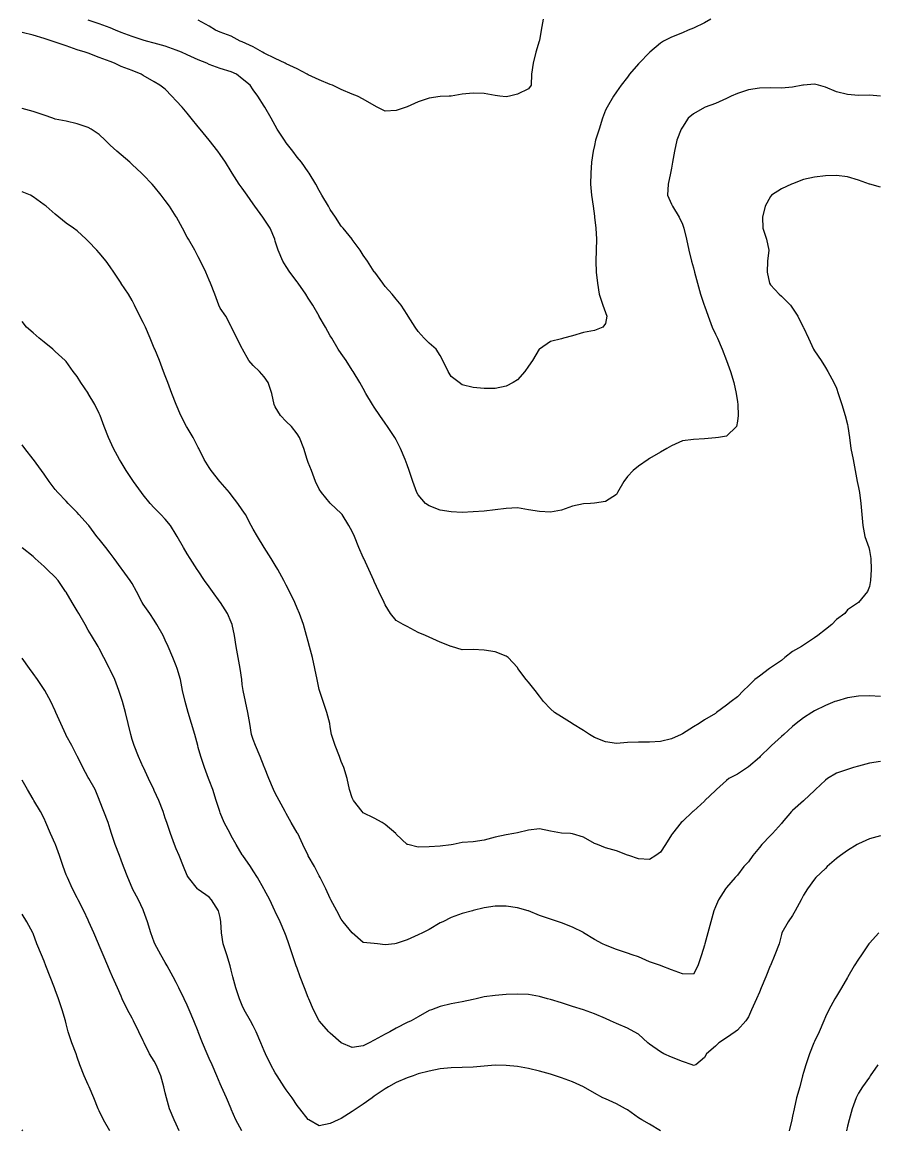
# Model space of a CAD drawing. Extents: x -729 to 771, y -779 to 721.
# Drawn here: x -729.1 to -473.6, y -778.8 to -447.5 of the extents above; entities that cross this region are included whole.
import ezdxf

# ---------------------------------------------------------------- set-up
doc = ezdxf.new("R2010")
doc.units = 0

msp = doc.modelspace()

# ---------------------------------------------------------------- linework, layer by layer
at = {"layer": 'CONTOURS'}
for points in [[(-523.2729, -446.5593, 236.472), (-525.1693, -447.6894, 236.472), (-528.4588, -449.2345, 236.472), (-529.9979, -449.8488, 236.472), (-531.7482, -450.6266, 236.472), (-535.0377, -451.9221, 236.472), (-537.3493, -453.1383, 236.472), (-538.3272, -453.6967, 236.472), (-541.4735, -456.4278, 236.472), (-541.6167, -456.5657, 236.472), (-544.6976, -459.7172, 236.472), (-544.9061, -459.9568, 236.472), (-547.5123, -463.0067, 236.472), (-548.1956, -463.8621, 236.472), (-550.0273, -466.2962, 236.472), (-551.4851, -468.3103, 236.472), (-552.3146, -469.5857, 236.472), (-554.2626, -472.8751, 236.472), (-554.7745, -473.7944, 236.472), (-555.6267, -476.1646, 236.472), (-556.6621, -479.4541, 236.472), (-557.6887, -482.7436, 236.472), (-558.064, -484.3354, 236.472), (-558.4367, -486.033, 236.472), (-558.9112, -489.3225, 236.472), (-559.1641, -492.612, 236.472), (-559.2043, -495.9015, 236.472), (-558.8707, -499.1909, 236.472), (-558.4413, -502.4804, 236.472), (-558.064, -505.3995, 236.472), (-558.0034, -505.7699, 236.472), (-557.5974, -509.0593, 236.472), (-557.4448, -512.3488, 236.472), (-557.5087, -515.6383, 236.472), (-557.5943, -518.9278, 236.472), (-557.4982, -522.2172, 236.472), (-557.1588, -525.5067, 236.472), (-556.6337, -528.7962, 236.472), (-555.5037, -532.0857, 236.472), (-554.7745, -534.1918, 236.472), (-554.3495, -535.3751, 236.472), (-554.7745, -537.5631, 236.472), (-555.5083, -538.6646, 236.472), (-558.064, -539.6107, 236.472), (-561.3535, -540.2534, 236.472), (-564.643, -541.2013, 236.472), (-567.3089, -541.9541, 236.472), (-567.9324, -542.1133, 236.472), (-571.2219, -542.8852, 236.472), (-574.5114, -545.2122, 236.472), (-574.5371, -545.2436, 236.472), (-576.6058, -548.533, 236.472), (-577.8009, -550.3142, 236.472), (-578.7998, -551.8225, 236.472), (-581.0903, -554.3919, 236.472), (-582.3579, -555.112, 236.472), (-584.3798, -556.2775, 236.472), (-587.6693, -556.9607, 236.472), (-590.9588, -556.9757, 236.472), (-594.2482, -556.6127, 236.472), (-597.5377, -555.8553, 236.472), (-598.4893, -555.112, 236.472), (-600.8272, -553.3406, 236.472), (-601.7281, -551.8225, 236.472), (-603.3192, -548.533, 236.472), (-604.1167, -547.1268, 236.472), (-605.3797, -545.2436, 236.472), (-607.4061, -543.4036, 236.472), (-608.9664, -541.9541, 236.472), (-610.6956, -539.9406, 236.472), (-611.6313, -538.6646, 236.472), (-613.6834, -535.3751, 236.472), (-613.9851, -534.8757, 236.472), (-615.8349, -532.0857, 236.472), (-617.2745, -530.2927, 236.472), (-618.5117, -528.7962, 236.472), (-620.564, -526.4749, 236.472), (-621.3007, -525.5067, 236.472), (-623.7296, -522.2172, 236.472), (-623.8535, -522.0439, 236.472), (-625.9315, -518.9278, 236.472), (-627.143, -517.0975, 236.472), (-628.0801, -515.6383, 236.472), (-630.4324, -512.3801, 236.472), (-630.4559, -512.3488, 236.472), (-633.1655, -509.0593, 236.472), (-633.7219, -508.4331, 236.472), (-635.4211, -505.7699, 236.472), (-637.0114, -503.4983, 236.472), (-637.5301, -502.4804, 236.472), (-639.5087, -499.1909, 236.472), (-640.3009, -497.8047, 236.472), (-641.3281, -495.9015, 236.472), (-643.3103, -492.612, 236.472), (-643.5903, -492.1973, 236.472), (-645.6509, -489.3225, 236.472), (-646.8798, -487.8013, 236.472), (-648.2398, -486.033, 236.472), (-650.1693, -483.5033, 236.472), (-650.6819, -482.7436, 236.472), (-652.8622, -479.4541, 236.472), (-653.4588, -478.3696, 236.472), (-654.6586, -476.1646, 236.472), (-656.5409, -472.8751, 236.472), (-656.7482, -472.5673, 236.472), (-658.6784, -469.5857, 236.472), (-660.0377, -467.7047, 236.472), (-661.0071, -466.2962, 236.472), (-663.3272, -464.3694, 236.472), (-665.0754, -463.0067, 236.472), (-666.6167, -462.2739, 236.472), (-669.9061, -461.3025, 236.472), (-673.1956, -460.0796, 236.472), (-673.9472, -459.7172, 236.472), (-676.4851, -458.6904, 236.472), (-679.7745, -457.196, 236.472), (-681.4428, -456.4278, 236.472), (-683.064, -455.8104, 236.472), (-686.3535, -454.6225, 236.472), (-689.643, -453.7028, 236.472), (-691.9548, -453.1383, 236.472), (-692.9324, -452.8106, 236.472), (-696.2219, -451.732, 236.472), (-699.5114, -450.5598, 236.472), (-701.2414, -449.8488, 236.472), (-702.8009, -449.1204, 236.472), (-706.0903, -447.9265, 236.472), (-709.3798, -446.885, 236.472)], [(-573.3277, -446.5593, 226.472), (-573.957, -449.8488, 226.472), (-574.5114, -452.9379, 226.472), (-574.5611, -453.1383, 226.472), (-575.5408, -456.4278, 226.472), (-576.3563, -459.7172, 226.472), (-576.8144, -463.0067, 226.472), (-576.9435, -466.2962, 226.472), (-577.8009, -467.3762, 226.472), (-581.0903, -469.0214, 226.472), (-583.4013, -469.5857, 226.472), (-584.3798, -469.7633, 226.472), (-586.2739, -469.5857, 226.472), (-587.6693, -469.4013, 226.472), (-590.9588, -468.7577, 226.472), (-594.2482, -468.6443, 226.472), (-597.5377, -468.9693, 226.472), (-600.8272, -469.541, 226.472), (-601.4512, -469.5857, 226.472), (-604.1167, -469.702, 226.472), (-607.4061, -470.2252, 226.472), (-610.6956, -471.304, 226.472), (-613.9851, -472.7672, 226.472), (-614.3024, -472.8751, 226.472), (-617.2745, -473.8514, 226.472), (-620.564, -474.0773, 226.472), (-622.951, -472.8751, 226.472), (-623.8535, -472.3771, 226.472), (-627.143, -470.481, 226.472), (-628.8839, -469.5857, 226.472), (-630.4324, -468.9919, 226.472), (-633.7219, -467.6205, 226.472), (-636.3912, -466.2962, 226.472), (-637.0114, -466.0649, 226.472), (-640.3009, -464.6811, 226.472), (-643.5903, -463.16, 226.472), (-643.8853, -463.0067, 226.472), (-646.8798, -461.3712, 226.472), (-650.1693, -459.8928, 226.472), (-650.5383, -459.7172, 226.472), (-653.4588, -458.3397, 226.472), (-656.7482, -456.7459, 226.472), (-657.3176, -456.4278, 226.472), (-660.0377, -454.7991, 226.472), (-663.3272, -453.3487, 226.472), (-663.9406, -453.1383, 226.472), (-666.6167, -451.6843, 226.472), (-669.9061, -450.4234, 226.472), (-671.274, -449.8488, 226.472), (-673.1956, -448.6846, 226.472), (-676.4851, -446.8703, 226.472)], [(-472.5377, -469.5619, 246.472), (-475.8272, -469.2775, 246.472), (-479.1167, -469.388, 246.472), (-482.4061, -469.0828, 246.472), (-485.6956, -468.2507, 246.472), (-488.9851, -466.8945, 246.472), (-491.0971, -466.2962, 246.472), (-492.2745, -465.9857, 246.472), (-495.564, -466.2576, 246.472), (-495.7861, -466.2962, 246.472), (-498.8535, -466.8793, 246.472), (-502.143, -467.2077, 246.472), (-505.4324, -467.1158, 246.472), (-508.7219, -467.2023, 246.472), (-512.0114, -467.696, 246.472), (-515.3009, -468.7579, 246.472), (-517.1307, -469.5857, 246.472), (-518.5903, -470.244, 246.472), (-521.8798, -471.7312, 246.472), (-524.9625, -472.8751, 246.472), (-525.1693, -472.9536, 246.472), (-528.4588, -474.8402, 246.472), (-529.9779, -476.1646, 246.472), (-531.7482, -478.8234, 246.472), (-532.1119, -479.4541, 246.472), (-533.4238, -482.7436, 246.472), (-534.0757, -486.033, 246.472), (-534.6644, -489.3225, 246.472), (-535.0377, -491.0778, 246.472), (-535.34, -492.612, 246.472), (-536.0467, -495.9015, 246.472), (-536.1613, -499.1909, 246.472), (-535.0377, -501.88, 246.472), (-534.706, -502.4804, 246.472), (-532.6794, -505.7699, 246.472), (-531.7482, -507.8797, 246.472), (-531.3262, -509.0593, 246.472), (-530.5212, -512.3488, 246.472), (-529.8383, -515.6383, 246.472), (-528.988, -518.9278, 246.472), (-528.4588, -520.8848, 246.472), (-528.0987, -522.2172, 246.472), (-527.2291, -525.5067, 246.472), (-526.3346, -528.7962, 246.472), (-525.2353, -532.0857, 246.472), (-525.1693, -532.2813, 246.472), (-524.0873, -535.3751, 246.472), (-522.7993, -538.6646, 246.472), (-521.8798, -540.7273, 246.472), (-521.2623, -541.9541, 246.472), (-519.891, -545.2436, 246.472), (-518.5929, -548.533, 246.472), (-518.5903, -548.54, 246.472), (-517.3436, -551.8225, 246.472), (-516.4047, -555.112, 246.472), (-515.6864, -558.4015, 246.472), (-515.3009, -560.961, 246.472), (-515.1831, -561.6909, 246.472), (-515.0941, -564.9804, 246.472), (-515.3009, -566.7477, 246.472), (-515.5687, -568.2699, 246.472), (-518.5903, -571.2062, 246.472), (-520.9963, -571.5593, 246.472), (-521.8798, -571.6639, 246.472), (-525.1693, -571.9599, 246.472), (-528.4588, -572.1708, 246.472), (-531.7482, -572.578, 246.472), (-535.0377, -574.1025, 246.472), (-536.3641, -574.8488, 246.472), (-538.3272, -575.9517, 246.472), (-541.6167, -577.8891, 246.472), (-542.0263, -578.1383, 246.472), (-544.9061, -580.1259, 246.472), (-546.5, -581.4278, 246.472), (-548.1956, -583.2852, 246.472), (-549.2244, -584.7172, 246.472), (-551.1211, -588.0067, 246.472), (-551.4851, -588.6363, 246.472), (-554.7745, -590.7535, 246.472), (-558.064, -591.2077, 246.472), (-559.2119, -591.2962, 246.472), (-561.3535, -591.4463, 246.472), (-564.643, -592.1397, 246.472), (-567.9324, -593.2785, 246.472), (-571.2219, -593.8968, 246.472), (-574.5114, -593.727, 246.472), (-577.8009, -593.1915, 246.472), (-581.0903, -592.6443, 246.472), (-584.3798, -592.8402, 246.472), (-587.6693, -593.2269, 246.472), (-590.9588, -593.571, 246.472), (-594.2482, -593.8227, 246.472), (-597.5377, -593.9628, 246.472), (-600.8272, -593.8237, 246.472), (-604.1167, -593.3076, 246.472), (-607.4061, -592.0544, 246.472), (-608.5017, -591.2962, 246.472), (-610.6956, -588.7773, 246.472), (-611.0945, -588.0067, 246.472), (-612.3336, -584.7172, 246.472), (-613.4672, -581.4278, 246.472), (-613.9851, -579.7875, 246.472), (-614.6378, -578.1383, 246.472), (-616.0556, -574.8488, 246.472), (-617.2745, -572.3276, 246.472), (-617.7248, -571.5593, 246.472), (-619.879, -568.2699, 246.472), (-620.564, -567.2992, 246.472), (-622.232, -564.9804, 246.472), (-623.8535, -562.513, 246.472), (-624.3738, -561.6909, 246.472), (-626.342, -558.4015, 246.472), (-627.143, -556.9931, 246.472), (-628.17, -555.112, 246.472), (-630.1801, -551.8225, 246.472), (-630.4324, -551.451, 246.472), (-632.3088, -548.533, 246.472), (-633.7219, -546.5282, 246.472), (-634.6159, -545.2436, 246.472), (-636.5523, -541.9541, 246.472), (-637.0114, -541.1801, 246.472), (-638.4618, -538.6646, 246.472), (-640.3009, -535.4662, 246.472), (-640.3507, -535.3751, 246.472), (-642.2167, -532.0857, 246.472), (-643.5903, -529.9451, 246.472), (-644.3424, -528.7962, 246.472), (-646.6077, -525.5067, 246.472), (-646.8798, -525.116, 246.472), (-649.0833, -522.2172, 246.472), (-650.1693, -520.4808, 246.472), (-651.1651, -518.9278, 246.472), (-652.6129, -515.6383, 246.472), (-653.4588, -512.877, 246.472), (-653.6221, -512.3488, 246.472), (-654.9975, -509.0593, 246.472), (-656.7482, -506.3826, 246.472), (-657.1632, -505.7699, 246.472), (-659.52, -502.4804, 246.472), (-660.0377, -501.7502, 246.472), (-661.8156, -499.1909, 246.472), (-663.3272, -497.0748, 246.472), (-664.2335, -495.9015, 246.472), (-666.3059, -492.612, 246.472), (-666.6167, -492.122, 246.472), (-668.3386, -489.3225, 246.472), (-669.9061, -487.062, 246.472), (-670.5914, -486.033, 246.472), (-673.1779, -482.7436, 246.472), (-673.1956, -482.7208, 246.472), (-675.9045, -479.4541, 246.472), (-676.4851, -478.706, 246.472), (-678.5723, -476.1646, 246.472), (-679.7745, -474.6791, 246.472), (-681.2796, -472.8751, 246.472), (-683.064, -470.931, 246.472), (-684.327, -469.5857, 246.472), (-686.3535, -467.5426, 246.472), (-687.9372, -466.2962, 246.472), (-689.643, -465.2636, 246.472), (-692.9324, -463.3758, 246.472), (-693.5772, -463.0067, 246.472), (-696.2219, -461.9577, 246.472), (-699.5114, -460.6914, 246.472), (-701.5018, -459.7172, 246.472), (-702.8009, -459.2078, 246.472), (-706.0903, -457.9967, 246.472), (-709.3798, -456.783, 246.472), (-710.2934, -456.4278, 246.472), (-712.6693, -455.7158, 246.472), (-715.9588, -454.5209, 246.472), (-719.2482, -453.491, 246.472), (-720.1314, -453.1383, 246.472), (-722.5377, -452.3715, 246.472), (-725.8272, -451.3782, 246.472), (-729.1167, -450.5242, 246.472)], [(-472.5377, -496.8078, 256.472), (-475.7031, -495.9015, 256.472), (-475.8272, -495.8603, 256.472), (-479.1167, -494.6478, 256.472), (-482.4061, -493.7209, 256.472), (-485.6956, -493.3188, 256.472), (-488.9851, -493.4084, 256.472), (-492.2745, -493.8177, 256.472), (-495.564, -494.5291, 256.472), (-498.8535, -495.7774, 256.472), (-499.1781, -495.9015, 256.472), (-502.143, -497.2345, 256.472), (-505.1005, -499.1909, 256.472), (-505.4324, -499.5981, 256.472), (-506.9791, -502.4804, 256.472), (-507.7605, -505.7699, 256.472), (-507.7345, -509.0593, 256.472), (-506.6532, -512.3488, 256.472), (-505.9154, -515.6383, 256.472), (-506.3458, -518.9278, 256.472), (-506.45, -522.2172, 256.472), (-505.7274, -525.5067, 256.472), (-505.4324, -525.9601, 256.472), (-502.7726, -528.7962, 256.472), (-502.143, -529.3482, 256.472), (-499.4394, -532.0857, 256.472), (-498.8535, -532.9539, 256.472), (-497.273, -535.3751, 256.472), (-495.6025, -538.6646, 256.472), (-495.564, -538.7488, 256.472), (-494.0196, -541.9541, 256.472), (-492.5103, -545.2436, 256.472), (-492.2745, -545.6528, 256.472), (-490.294, -548.533, 256.472), (-488.9851, -550.6881, 256.472), (-488.2506, -551.8225, 256.472), (-486.4614, -555.112, 256.472), (-485.6956, -556.8071, 256.472), (-485.1945, -558.4015, 256.472), (-484.0963, -561.6909, 256.472), (-483.0629, -564.9804, 256.472), (-482.4061, -567.7143, 256.472), (-482.2759, -568.2699, 256.472), (-481.7642, -571.5593, 256.472), (-481.347, -574.8488, 256.472), (-480.6747, -578.1383, 256.472), (-480.0864, -581.4278, 256.472), (-479.4817, -584.7172, 256.472), (-479.1167, -586.5423, 256.472), (-478.8, -588.0067, 256.472), (-478.363, -591.2962, 256.472), (-478.0808, -594.5857, 256.472), (-477.7906, -597.8751, 256.472), (-477.1956, -601.1646, 256.472), (-476.0471, -604.4541, 256.472), (-475.8272, -605.3461, 256.472), (-475.3975, -607.7436, 256.472), (-475.3264, -611.033, 256.472), (-475.5434, -614.3225, 256.472), (-475.8272, -616.13, 256.472), (-476.3896, -617.612, 256.472), (-479.0603, -620.9015, 256.472), (-479.1167, -620.946, 256.472), (-482.4061, -623.1428, 256.472), (-483.2184, -624.1909, 256.472), (-485.6956, -625.9584, 256.472), (-487.08, -627.4804, 256.472), (-488.9851, -628.927, 256.472), (-491.2195, -630.7699, 256.472), (-492.2745, -631.4355, 256.472), (-495.564, -633.607, 256.472), (-496.1496, -634.0593, 256.472), (-498.8535, -635.5746, 256.472), (-501.0999, -637.3488, 256.472), (-502.143, -638.2609, 256.472), (-505.4324, -640.4575, 256.472), (-505.7405, -640.6383, 256.472), (-508.7219, -642.8734, 256.472), (-510.1197, -643.9278, 256.472), (-512.0114, -645.7901, 256.472), (-513.4558, -647.2172, 256.472), (-515.3009, -649.0875, 256.472), (-517.1823, -650.5067, 256.472), (-518.5903, -651.583, 256.472), (-521.5236, -653.7962, 256.472), (-521.8798, -654.0312, 256.472), (-525.1693, -655.9874, 256.472), (-526.7269, -657.0857, 256.472), (-528.4588, -658.1008, 256.472), (-531.7482, -660.1588, 256.472), (-532.1429, -660.3751, 256.472), (-535.0377, -661.6905, 256.472), (-538.3272, -662.4359, 256.472), (-541.6167, -662.6354, 256.472), (-544.9061, -662.6033, 256.472), (-548.1956, -662.7702, 256.472), (-551.4851, -663.0829, 256.472), (-554.7745, -662.5048, 256.472), (-558.064, -661.2212, 256.472), (-559.5127, -660.3751, 256.472), (-561.3535, -659.1321, 256.472), (-564.643, -657.1347, 256.472), (-564.7337, -657.0857, 256.472), (-567.9324, -655.0436, 256.472), (-569.9973, -653.7962, 256.472), (-571.2219, -652.6414, 256.472), (-573.3153, -650.5067, 256.472), (-574.5114, -648.9231, 256.472), (-575.8044, -647.2172, 256.472), (-577.8009, -644.6761, 256.472), (-578.4066, -643.9278, 256.472), (-580.9412, -640.6383, 256.472), (-581.0903, -640.3413, 256.472), (-583.8364, -637.3488, 256.472), (-584.3798, -636.9151, 256.472), (-587.6693, -635.6256, 256.472), (-590.9588, -635.1142, 256.472), (-594.2482, -634.9839, 256.472), (-597.5377, -635.0663, 256.472), (-600.764, -634.0593, 256.472), (-600.8272, -634.0442, 256.472), (-604.1167, -632.7669, 256.472), (-607.4061, -631.3005, 256.472), (-608.5932, -630.7699, 256.472), (-610.6956, -629.8851, 256.472), (-613.9851, -628.1211, 256.472), (-615.201, -627.4804, 256.472), (-617.2745, -626.2478, 256.472), (-619.0452, -624.1909, 256.472), (-620.564, -621.6401, 256.472), (-620.9302, -620.9015, 256.472), (-622.531, -617.612, 256.472), (-623.8535, -614.5834, 256.472), (-623.9691, -614.3225, 256.472), (-625.4946, -611.033, 256.472), (-627.0002, -607.7436, 256.472), (-627.143, -607.442, 256.472), (-628.4885, -604.4541, 256.472), (-629.7958, -601.1646, 256.472), (-630.4324, -599.7225, 256.472), (-631.4864, -597.8751, 256.472), (-633.4863, -594.5857, 256.472), (-633.7219, -594.2658, 256.472), (-636.9653, -591.2962, 256.472), (-637.0114, -591.2523, 256.472), (-639.6666, -588.0067, 256.472), (-640.3009, -586.9949, 256.472), (-641.4041, -584.7172, 256.472), (-642.6015, -581.4278, 256.472), (-643.5903, -579.0161, 256.472), (-643.8915, -578.1383, 256.472), (-644.9489, -574.8488, 256.472), (-646.2527, -571.5593, 256.472), (-646.8798, -570.5086, 256.472), (-648.6278, -568.2699, 256.472), (-650.1693, -566.7859, 256.472), (-651.9227, -564.9804, 256.472), (-653.4588, -562.3898, 256.472), (-653.8294, -561.6909, 256.472), (-654.462, -558.4015, 256.472), (-655.5412, -555.112, 256.472), (-656.7482, -553.414, 256.472), (-658.1244, -551.8225, 256.472), (-660.0377, -550.0321, 256.472), (-661.3145, -548.533, 256.472), (-663.2026, -545.2436, 256.472), (-663.3272, -544.9977, 256.472), (-664.9063, -541.9541, 256.472), (-666.5092, -538.6646, 256.472), (-666.6167, -538.4486, 256.472), (-668.28, -535.3751, 256.472), (-669.9061, -532.9052, 256.472), (-670.3497, -532.0857, 256.472), (-671.5677, -528.7962, 256.472), (-672.804, -525.5067, 256.472), (-673.1956, -524.5448, 256.472), (-674.1645, -522.2172, 256.472), (-675.7818, -518.9278, 256.472), (-676.4851, -517.5538, 256.472), (-677.4683, -515.6383, 256.472), (-679.4004, -512.3488, 256.472), (-679.7745, -511.6804, 256.472), (-681.2067, -509.0593, 256.472), (-683.0036, -505.7699, 256.472), (-683.064, -505.6737, 256.472), (-685.1179, -502.4804, 256.472), (-686.3535, -500.7578, 256.472), (-687.5695, -499.1909, 256.472), (-689.643, -496.6198, 256.472), (-690.2804, -495.9015, 256.472), (-692.9324, -493.1352, 256.472), (-693.4583, -492.612, 256.472), (-696.2219, -490.0354, 256.472), (-696.9561, -489.3225, 256.472), (-699.5114, -487.0742, 256.472), (-700.8215, -486.033, 256.472), (-702.8009, -484.2583, 256.472), (-704.274, -482.7436, 256.472), (-706.0903, -481.0283, 256.472), (-708.5008, -479.4541, 256.472), (-709.3798, -478.9498, 256.472), (-712.6693, -477.8215, 256.472), (-715.9588, -477.1044, 256.472), (-719.2482, -476.4178, 256.472), (-719.9974, -476.1646, 256.472), (-722.5377, -475.2265, 256.472), (-725.8272, -474.1526, 256.472), (-729.1167, -473.2634, 256.472)], [(-472.5377, -648.9801, 266.472), (-475.8272, -648.7733, 266.472), (-479.1167, -648.9048, 266.472), (-482.4061, -649.4173, 266.472), (-485.6956, -650.3583, 266.472), (-486.1402, -650.5067, 266.472), (-488.9851, -651.6497, 266.472), (-492.2745, -653.2834, 266.472), (-493.101, -653.7962, 266.472), (-495.564, -655.324, 266.472), (-497.7658, -657.0857, 266.472), (-498.8535, -657.9521, 266.472), (-501.4618, -660.3751, 266.472), (-502.143, -660.94, 266.472), (-505.0873, -663.6646, 266.472), (-505.4324, -663.9848, 266.472), (-508.4995, -666.9541, 266.472), (-508.7219, -667.18, 266.472), (-512.0114, -670.0596, 266.472), (-512.3025, -670.2436, 266.472), (-515.3009, -672.1763, 266.472), (-517.8336, -673.533, 266.472), (-518.5903, -674.0665, 266.472), (-521.5923, -676.8225, 266.472), (-521.8798, -677.1091, 266.472), (-524.9964, -680.112, 266.472), (-525.1693, -680.2718, 266.472), (-528.4588, -683.2331, 266.472), (-528.6715, -683.4015, 266.472), (-531.7482, -686.3712, 266.472), (-532.0661, -686.6909, 266.472), (-534.7526, -689.9804, 266.472), (-535.0377, -690.3844, 266.472), (-536.7532, -693.2699, 266.472), (-538.3272, -695.493, 266.472), (-539.652, -696.5593, 266.472), (-541.6167, -697.7068, 266.472), (-544.9061, -697.464, 266.472), (-547.7821, -696.5593, 266.472), (-548.1956, -696.4107, 266.472), (-551.4851, -695.144, 266.472), (-554.7745, -694.1843, 266.472), (-557.1602, -693.2699, 266.472), (-558.064, -692.9497, 266.472), (-561.3535, -691.0013, 266.472), (-564.643, -690.0054, 266.472), (-565.1504, -689.9804, 266.472), (-567.9324, -689.798, 266.472), (-571.2219, -689.2079, 266.472), (-574.5114, -688.5892, 266.472), (-577.8009, -688.9042, 266.472), (-581.0903, -689.7207, 266.472), (-582.0953, -689.9804, 266.472), (-584.3798, -690.3545, 266.472), (-587.6693, -691.0543, 266.472), (-590.9588, -691.8978, 266.472), (-594.2482, -692.4214, 266.472), (-597.5377, -692.6115, 266.472), (-600.2744, -693.2699, 266.472), (-600.8272, -693.3399, 266.472), (-604.1167, -693.6838, 266.472), (-607.4061, -693.913, 266.472), (-610.6956, -694.0304, 266.472), (-613.8548, -693.2699, 266.472), (-613.9851, -693.1944, 266.472), (-617.2745, -690.1103, 266.472), (-617.4014, -689.9804, 266.472), (-620.564, -687.2504, 266.472), (-621.5054, -686.6909, 266.472), (-623.8535, -685.3268, 266.472), (-627.143, -683.7139, 266.472), (-627.4553, -683.4015, 266.472), (-630.0516, -680.112, 266.472), (-630.4324, -679.2881, 266.472), (-631.2244, -676.8225, 266.472), (-631.9161, -673.533, 266.472), (-632.963, -670.2436, 266.472), (-633.7219, -668.4571, 266.472), (-634.282, -666.9541, 266.472), (-635.5045, -663.6646, 266.472), (-636.6199, -660.3751, 266.472), (-637.0114, -658.1041, 266.472), (-637.1788, -657.0857, 266.472), (-638.0324, -653.7962, 266.472), (-639.1503, -650.5067, 266.472), (-640.2168, -647.2172, 266.472), (-640.3009, -646.8709, 266.472), (-640.972, -643.9278, 266.472), (-641.6025, -640.6383, 266.472), (-642.3407, -637.3488, 266.472), (-643.1879, -634.0593, 266.472), (-643.5903, -632.6045, 266.472), (-644.0992, -630.7699, 266.472), (-645.0622, -627.4804, 266.472), (-646.2309, -624.1909, 266.472), (-646.8798, -622.5984, 266.472), (-647.5644, -620.9015, 266.472), (-649.1615, -617.612, 266.472), (-650.1693, -615.7555, 266.472), (-650.9112, -614.3225, 266.472), (-652.6889, -611.033, 266.472), (-653.4588, -609.7385, 266.472), (-654.643, -607.7436, 266.472), (-656.7482, -604.5121, 266.472), (-656.7845, -604.4541, 266.472), (-658.8013, -601.1646, 266.472), (-660.0377, -599.0216, 266.472), (-660.6712, -597.8751, 266.472), (-662.3917, -594.5857, 266.472), (-663.3272, -593.1733, 266.472), (-664.6293, -591.2962, 266.472), (-666.6167, -588.6846, 266.472), (-667.1633, -588.0067, 266.472), (-669.9061, -584.8168, 266.472), (-669.9943, -584.7172, 266.472), (-672.6339, -581.4278, 266.472), (-673.1956, -580.5754, 266.472), (-674.6669, -578.1383, 266.472), (-676.3378, -574.8488, 266.472), (-676.4851, -574.5709, 266.472), (-678.0333, -571.5593, 266.472), (-679.7745, -568.5812, 266.472), (-679.9499, -568.2699, 266.472), (-681.6624, -564.9804, 266.472), (-683.064, -561.7058, 266.472), (-683.0701, -561.6909, 266.472), (-684.3445, -558.4015, 266.472), (-685.5767, -555.112, 266.472), (-686.3535, -553.1286, 266.472), (-686.8572, -551.8225, 266.472), (-688.1026, -548.533, 266.472), (-689.473, -545.2436, 266.472), (-689.643, -544.8595, 266.472), (-690.8348, -541.9541, 266.472), (-692.2458, -538.6646, 266.472), (-692.9324, -537.2511, 266.472), (-693.8973, -535.3751, 266.472), (-695.4862, -532.0857, 266.472), (-696.2219, -530.66, 266.472), (-697.322, -528.7962, 266.472), (-699.5114, -525.532, 266.472), (-699.5284, -525.5067, 266.472), (-701.757, -522.2172, 266.472), (-702.8009, -520.6015, 266.472), (-704.01, -518.9278, 266.472), (-706.0903, -516.4545, 266.472), (-706.8325, -515.6383, 266.472), (-709.3798, -512.9169, 266.472), (-709.9634, -512.3488, 266.472), (-712.6693, -509.873, 266.472), (-713.7662, -509.0593, 266.472), (-715.9588, -507.4998, 266.472), (-718.1118, -505.7699, 266.472), (-719.2482, -504.8553, 266.472), (-721.9341, -502.4804, 266.472), (-722.5377, -502.0217, 266.472), (-725.8272, -499.6844, 266.472), (-726.6454, -499.1909, 266.472), (-729.1167, -498.1282, 266.472)], [(-472.5377, -668.4194, 276.472), (-475.8272, -668.9055, 276.472), (-479.1167, -669.8004, 276.472), (-480.603, -670.2436, 276.472), (-482.4061, -670.776, 276.472), (-485.6956, -671.8625, 276.472), (-488.3503, -673.533, 276.472), (-488.9851, -674.0432, 276.472), (-491.976, -676.8225, 276.472), (-492.2745, -677.1065, 276.472), (-495.4585, -680.112, 276.472), (-495.564, -680.211, 276.472), (-498.8535, -683.047, 276.472), (-499.1588, -683.4015, 276.472), (-501.8899, -686.6909, 276.472), (-502.143, -686.9607, 276.472), (-504.8349, -689.9804, 276.472), (-505.4324, -690.5617, 276.472), (-507.9741, -693.2699, 276.472), (-508.7219, -694.1043, 276.472), (-510.6668, -696.5593, 276.472), (-512.0114, -698.3815, 276.472), (-513.3592, -699.8488, 276.472), (-515.3009, -702.4303, 276.472), (-515.9337, -703.1383, 276.472), (-518.5903, -706.069, 276.472), (-518.8898, -706.4278, 276.472), (-520.9705, -709.7172, 276.472), (-521.8798, -711.8377, 276.472), (-522.3155, -713.0067, 276.472), (-523.2826, -716.2962, 276.472), (-524.1765, -719.5857, 276.472), (-525.0472, -722.8751, 276.472), (-525.1693, -723.3055, 276.472), (-526.0655, -726.1646, 276.472), (-527.1562, -729.4541, 276.472), (-528.4588, -732.018, 276.472), (-531.7482, -731.9097, 276.472), (-535.0377, -730.7109, 276.472), (-538.1271, -729.4541, 276.472), (-538.3272, -729.3886, 276.472), (-541.6167, -728.2605, 276.472), (-544.9061, -726.7675, 276.472), (-546.7802, -726.1646, 276.472), (-548.1956, -725.7464, 276.472), (-551.4851, -724.6456, 276.472), (-554.7745, -723.3036, 276.472), (-555.6606, -722.8751, 276.472), (-558.064, -721.6378, 276.472), (-561.2641, -719.5857, 276.472), (-561.3535, -719.5202, 276.472), (-564.643, -717.9528, 276.472), (-567.9324, -716.5955, 276.472), (-568.8234, -716.2962, 276.472), (-571.2219, -715.5147, 276.472), (-574.5114, -714.4585, 276.472), (-577.8009, -713.0341, 276.472), (-577.8835, -713.0067, 276.472), (-581.0903, -712.1546, 276.472), (-584.3798, -711.6698, 276.472), (-587.6693, -711.7048, 276.472), (-590.9588, -712.1533, 276.472), (-594.2482, -712.9568, 276.472), (-594.4564, -713.0067, 276.472), (-597.5377, -713.8818, 276.472), (-600.8272, -715.0389, 276.472), (-603.3514, -716.2962, 276.472), (-604.1167, -716.6835, 276.472), (-607.4061, -718.6445, 276.472), (-609.4026, -719.5857, 276.472), (-610.6956, -720.2144, 276.472), (-613.9851, -721.7384, 276.472), (-617.2745, -722.8372, 276.472), (-617.7154, -722.8751, 276.472), (-620.564, -723.1707, 276.472), (-622.8487, -722.8751, 276.472), (-623.8535, -722.7655, 276.472), (-627.143, -722.472, 276.472), (-630.4324, -719.5948, 276.472), (-630.439, -719.5857, 276.472), (-633.1288, -716.2962, 276.472), (-633.7219, -715.536, 276.472), (-635.0647, -713.0067, 276.472), (-636.8262, -709.7172, 276.472), (-637.0114, -709.369, 276.472), (-638.3302, -706.4278, 276.472), (-640.0002, -703.1383, 276.472), (-640.3009, -702.6138, 276.472), (-641.759, -699.8488, 276.472), (-643.5903, -696.659, 276.472), (-643.6473, -696.5593, 276.472), (-645.2331, -693.2699, 276.472), (-646.7319, -689.9804, 276.472), (-646.8798, -689.7165, 276.472), (-648.6594, -686.6909, 276.472), (-650.1693, -684.0111, 276.472), (-650.5157, -683.4015, 276.472), (-652.303, -680.112, 276.472), (-653.4588, -677.9111, 276.472), (-654.0022, -676.8225, 276.472), (-655.3924, -673.533, 276.472), (-656.6645, -670.2436, 276.472), (-656.7482, -670.0269, 276.472), (-657.9604, -666.9541, 276.472), (-659.3265, -663.6646, 276.472), (-660.0377, -661.8167, 276.472), (-660.5432, -660.3751, 276.472), (-661.0754, -657.0857, 276.472), (-661.6494, -653.7962, 276.472), (-662.3443, -650.5067, 276.472), (-663.0993, -647.2172, 276.472), (-663.3272, -645.4199, 276.472), (-663.4801, -643.9278, 276.472), (-663.9346, -640.6383, 276.472), (-664.5366, -637.3488, 276.472), (-665.116, -634.0593, 276.472), (-665.6724, -630.7699, 276.472), (-666.3556, -627.4804, 276.472), (-666.6167, -626.7797, 276.472), (-667.7655, -624.1909, 276.472), (-669.8223, -620.9015, 276.472), (-669.9061, -620.7852, 276.472), (-672.1943, -617.612, 276.472), (-673.1956, -616.2688, 276.472), (-674.573, -614.3225, 276.472), (-676.4851, -611.4856, 276.472), (-676.762, -611.033, 276.472), (-678.8839, -607.7436, 276.472), (-679.7745, -606.3766, 276.472), (-680.915, -604.4541, 276.472), (-682.8013, -601.1646, 276.472), (-683.064, -600.6748, 276.472), (-684.81, -597.8751, 276.472), (-686.3535, -595.9871, 276.472), (-687.7055, -594.5857, 276.472), (-689.643, -592.6154, 276.472), (-690.8617, -591.2962, 276.472), (-692.9324, -588.6986, 276.472), (-693.4679, -588.0067, 276.472), (-695.8279, -584.7172, 276.472), (-696.2219, -584.125, 276.472), (-698.0428, -581.4278, 276.472), (-699.5114, -579.0096, 276.472), (-700.0573, -578.1383, 276.472), (-701.8505, -574.8488, 276.472), (-702.8009, -572.7015, 276.472), (-703.3068, -571.5593, 276.472), (-704.5753, -568.2699, 276.472), (-705.8284, -564.9804, 276.472), (-706.0903, -564.4105, 276.472), (-707.4182, -561.6909, 276.472), (-709.3487, -558.4015, 276.472), (-709.3798, -558.3528, 276.472), (-711.555, -555.112, 276.472), (-712.6693, -553.3962, 276.472), (-713.8605, -551.8225, 276.472), (-715.9588, -548.8457, 276.472), (-716.2447, -548.533, 276.472), (-719.2482, -545.8684, 276.472), (-719.981, -545.2436, 276.472), (-722.5377, -543.1159, 276.472), (-724.0147, -541.9541, 276.472), (-725.8272, -540.3238, 276.472), (-727.8197, -538.6646, 276.472), (-729.1167, -536.9027, 276.472)], [(-472.5377, -690.6065, 286.472), (-475.8272, -691.5297, 286.472), (-479.1167, -693.0496, 286.472), (-479.534, -693.2699, 286.472), (-482.4061, -695.0011, 286.472), (-484.4797, -696.5593, 286.472), (-485.6956, -697.4163, 286.472), (-488.4317, -699.8488, 286.472), (-488.9851, -700.3502, 286.472), (-491.8614, -703.1383, 286.472), (-492.2745, -703.6106, 286.472), (-494.3189, -706.4278, 286.472), (-495.564, -708.3226, 286.472), (-496.2814, -709.7172, 286.472), (-497.9903, -713.0067, 286.472), (-498.8535, -714.4677, 286.472), (-500.1548, -716.2962, 286.472), (-502.0056, -719.5857, 286.472), (-502.143, -720.0958, 286.472), (-502.822, -722.8751, 286.472), (-504.075, -726.1646, 286.472), (-505.4324, -729.3424, 286.472), (-505.4759, -729.4541, 286.472), (-506.7824, -732.7436, 286.472), (-508.1691, -736.033, 286.472), (-508.7219, -737.3972, 286.472), (-509.642, -739.3225, 286.472), (-511.0939, -742.612, 286.472), (-512.0114, -744.7474, 286.472), (-512.7386, -745.9015, 286.472), (-515.3009, -748.6999, 286.472), (-515.9399, -749.1909, 286.472), (-518.5903, -750.9989, 286.472), (-520.8434, -752.4804, 286.472), (-521.8798, -753.4962, 286.472), (-524.4922, -755.7699, 286.472), (-525.1693, -756.928, 286.472), (-527.7206, -759.0593, 286.472), (-528.4588, -759.2932, 286.472), (-528.8232, -759.0593, 286.472), (-531.7482, -758.0396, 286.472), (-535.0377, -756.7973, 286.472), (-537.2755, -755.7699, 286.472), (-538.3272, -755.1905, 286.472), (-541.6167, -752.8695, 286.472), (-542.0322, -752.4804, 286.472), (-544.9061, -749.8878, 286.472), (-546.1189, -749.1909, 286.472), (-548.1956, -748.0922, 286.472), (-551.4851, -746.6808, 286.472), (-553.233, -745.9015, 286.472), (-554.7745, -745.1862, 286.472), (-558.064, -743.7991, 286.472), (-561.353, -742.612, 286.472), (-561.3535, -742.6118, 286.472), (-564.643, -741.6076, 286.472), (-567.9324, -740.5474, 286.472), (-571.2219, -739.5215, 286.472), (-572.0608, -739.3225, 286.472), (-574.5114, -738.683, 286.472), (-577.8009, -738.0542, 286.472), (-581.0903, -737.9376, 286.472), (-584.3798, -738.09, 286.472), (-587.6693, -738.3524, 286.472), (-590.9588, -738.741, 286.472), (-593.3611, -739.3225, 286.472), (-594.2482, -739.5318, 286.472), (-597.5377, -740.2186, 286.472), (-600.8272, -740.8276, 286.472), (-604.1167, -741.636, 286.472), (-606.7301, -742.612, 286.472), (-607.4061, -742.8593, 286.472), (-610.6956, -744.7254, 286.472), (-612.8612, -745.9015, 286.472), (-613.9851, -746.4532, 286.472), (-617.2745, -748.1244, 286.472), (-619.2101, -749.1909, 286.472), (-620.564, -749.8736, 286.472), (-623.8535, -751.7423, 286.472), (-625.3424, -752.4804, 286.472), (-627.143, -753.389, 286.472), (-630.4324, -753.8811, 286.472), (-633.7219, -752.5139, 286.472), (-633.766, -752.4804, 286.472), (-637.0114, -749.5894, 286.472), (-637.4451, -749.1909, 286.472), (-640.3009, -745.9301, 286.472), (-640.3199, -745.9015, 286.472), (-642.0686, -742.612, 286.472), (-643.4251, -739.3225, 286.472), (-643.5903, -738.9089, 286.472), (-644.7489, -736.033, 286.472), (-645.997, -732.7436, 286.472), (-646.8798, -730.2328, 286.472), (-647.1648, -729.4541, 286.472), (-648.278, -726.1646, 286.472), (-649.3552, -722.8751, 286.472), (-650.1693, -720.6182, 286.472), (-650.5459, -719.5857, 286.472), (-651.9801, -716.2962, 286.472), (-653.4588, -713.2328, 286.472), (-653.5568, -713.0067, 286.472), (-655.0946, -709.7172, 286.472), (-656.7482, -706.6991, 286.472), (-656.8977, -706.4278, 286.472), (-658.8019, -703.1383, 286.472), (-660.0377, -701.1208, 286.472), (-660.9025, -699.8488, 286.472), (-663.1354, -696.5593, 286.472), (-663.3272, -696.2697, 286.472), (-665.1227, -693.2699, 286.472), (-666.6167, -690.6396, 286.472), (-666.9826, -689.9804, 286.472), (-668.7062, -686.6909, 286.472), (-669.9061, -683.7715, 286.472), (-670.0503, -683.4015, 286.472), (-671.154, -680.112, 286.472), (-672.1671, -676.8225, 286.472), (-673.1956, -674.0089, 286.472), (-673.3821, -673.533, 286.472), (-674.6135, -670.2436, 286.472), (-675.6857, -666.9541, 286.472), (-676.4851, -664.2491, 286.472), (-676.6463, -663.6646, 286.472), (-677.5263, -660.3751, 286.472), (-678.4937, -657.0857, 286.472), (-679.4642, -653.7962, 286.472), (-679.7745, -652.6837, 286.472), (-680.3475, -650.5067, 286.472), (-681.1469, -647.2172, 286.472), (-681.8108, -643.9278, 286.472), (-682.7681, -640.6383, 286.472), (-683.064, -639.8396, 286.472), (-684.0701, -637.3488, 286.472), (-685.4944, -634.0593, 286.472), (-686.3535, -632.1513, 286.472), (-687.0075, -630.7699, 286.472), (-688.8285, -627.4804, 286.472), (-689.643, -626.2268, 286.472), (-690.9845, -624.1909, 286.472), (-692.9324, -621.3657, 286.472), (-693.2019, -620.9015, 286.472), (-694.9332, -617.612, 286.472), (-696.2219, -615.2247, 286.472), (-696.7947, -614.3225, 286.472), (-699.1902, -611.033, 286.472), (-699.5114, -610.614, 286.472), (-701.6227, -607.7436, 286.472), (-702.8009, -606.1607, 286.472), (-704.1452, -604.4541, 286.472), (-706.0903, -602.0247, 286.472), (-706.7933, -601.1646, 286.472), (-709.2065, -597.8751, 286.472), (-709.3798, -597.6667, 286.472), (-712.1447, -594.5857, 286.472), (-712.6693, -594.0186, 286.472), (-715.37, -591.2962, 286.472), (-715.9588, -590.6584, 286.472), (-718.4873, -588.0067, 286.472), (-719.2482, -587.0911, 286.472), (-721.087, -584.7172, 286.472), (-722.5377, -582.5514, 286.472), (-723.3246, -581.4278, 286.472), (-725.7762, -578.1383, 286.472), (-725.8272, -578.0699, 286.472), (-728.3204, -574.8488, 286.472), (-729.1167, -573.8287, 286.472)], [(-538.2681, -778.7962, 296.472), (-538.3272, -778.7501, 296.472), (-541.6167, -776.8414, 296.472), (-543.9029, -775.5067, 296.472), (-544.9061, -774.8831, 296.472), (-548.1956, -772.5046, 296.472), (-548.7385, -772.2172, 296.472), (-551.4851, -770.7114, 296.472), (-554.7745, -769.2323, 296.472), (-555.4929, -768.9278, 296.472), (-558.064, -767.5884, 296.472), (-561.2956, -765.6383, 296.472), (-561.3535, -765.6083, 296.472), (-564.643, -764.1801, 296.472), (-567.9324, -762.9537, 296.472), (-569.6888, -762.3488, 296.472), (-571.2219, -761.8601, 296.472), (-574.5114, -760.9637, 296.472), (-577.8009, -760.2053, 296.472), (-581.0903, -759.6148, 296.472), (-584.3798, -759.2583, 296.472), (-587.6693, -759.2218, 296.472), (-590.9588, -759.4559, 296.472), (-594.2482, -759.7289, 296.472), (-597.5377, -759.9107, 296.472), (-600.8272, -759.9863, 296.472), (-604.1167, -760.267, 296.472), (-607.4061, -760.9501, 296.472), (-610.6956, -761.7794, 296.472), (-612.2748, -762.3488, 296.472), (-613.9851, -762.9322, 296.472), (-617.2745, -764.3837, 296.472), (-619.585, -765.6383, 296.472), (-620.564, -766.2156, 296.472), (-623.8535, -768.4633, 296.472), (-624.5082, -768.9278, 296.472), (-627.143, -770.8414, 296.472), (-629.3036, -772.2172, 296.472), (-630.4324, -773.0255, 296.472), (-633.7219, -775.0971, 296.472), (-634.6749, -775.5067, 296.472), (-637.0114, -776.5863, 296.472), (-640.3009, -777.2861, 296.472), (-643.4395, -775.5067, 296.472), (-643.5903, -775.3926, 296.472), (-646.1332, -772.2172, 296.472), (-646.8798, -771.2532, 296.472), (-648.4123, -768.9278, 296.472), (-650.1693, -766.5383, 296.472), (-650.7558, -765.6383, 296.472), (-652.9246, -762.3488, 296.472), (-653.4588, -761.4187, 296.472), (-654.7738, -759.0593, 296.472), (-656.3542, -755.7699, 296.472), (-656.7482, -754.857, 296.472), (-657.7241, -752.4804, 296.472), (-659.1628, -749.1909, 296.472), (-660.0377, -747.4151, 296.472), (-660.9042, -745.9015, 296.472), (-662.7749, -742.612, 296.472), (-663.3272, -741.3356, 296.472), (-664.1727, -739.3225, 296.472), (-665.2429, -736.033, 296.472), (-666.0974, -732.7436, 296.472), (-666.6167, -730.7735, 296.472), (-666.9542, -729.4541, 296.472), (-667.9521, -726.1646, 296.472), (-669.0565, -722.8751, 296.472), (-669.5246, -719.5857, 296.472), (-669.698, -716.2962, 296.472), (-669.9061, -715.082, 296.472), (-670.4476, -713.0067, 296.472), (-672.5273, -709.7172, 296.472), (-673.1956, -708.9678, 296.472), (-676.4851, -706.6812, 296.472), (-676.7146, -706.4278, 296.472), (-679.3566, -703.1383, 296.472), (-679.7745, -702.4448, 296.472), (-680.8542, -699.8488, 296.472), (-682.2214, -696.5593, 296.472), (-683.064, -694.568, 296.472), (-683.562, -693.2699, 296.472), (-684.8195, -689.9804, 296.472), (-685.9066, -686.6909, 296.472), (-686.3535, -685.3216, 296.472), (-687.0127, -683.4015, 296.472), (-688.2339, -680.112, 296.472), (-689.643, -677.1056, 296.472), (-689.7894, -676.8225, 296.472), (-691.3401, -673.533, 296.472), (-692.8844, -670.2436, 296.472), (-692.9324, -670.1357, 296.472), (-694.3371, -666.9541, 296.472), (-695.6332, -663.6646, 296.472), (-696.2219, -661.8245, 296.472), (-696.6487, -660.3751, 296.472), (-697.4751, -657.0857, 296.472), (-698.2621, -653.7962, 296.472), (-699.1041, -650.5067, 296.472), (-699.5114, -649.2657, 296.472), (-700.1873, -647.2172, 296.472), (-701.4196, -643.9278, 296.472), (-702.8009, -641.0205, 296.472), (-703.005, -640.6383, 296.472), (-704.7357, -637.3488, 296.472), (-706.0903, -634.6334, 296.472), (-706.4197, -634.0593, 296.472), (-708.3726, -630.7699, 296.472), (-709.3798, -629.1619, 296.472), (-710.3002, -627.4804, 296.472), (-712.188, -624.1909, 296.472), (-712.6693, -623.3795, 296.472), (-714.1981, -620.9015, 296.472), (-715.9588, -617.8606, 296.472), (-716.1189, -617.612, 296.472), (-718.3997, -614.3225, 296.472), (-719.2482, -613.3805, 296.472), (-721.6126, -611.033, 296.472), (-722.5377, -610.1741, 296.472), (-725.2289, -607.7436, 296.472), (-725.8272, -607.1951, 296.472), (-729.1167, -604.5457, 296.472)], [(-663.4698, -778.7962, 306.472), (-665.2346, -775.5067, 306.472), (-666.6167, -772.3389, 306.472), (-666.6694, -772.2172, 306.472), (-668.0487, -768.9278, 306.472), (-669.4847, -765.6383, 306.472), (-669.9061, -764.7342, 306.472), (-670.9225, -762.3488, 306.472), (-672.3359, -759.0593, 306.472), (-673.1956, -757.2115, 306.472), (-673.8459, -755.7699, 306.472), (-675.2283, -752.4804, 306.472), (-676.4578, -749.1909, 306.472), (-676.4851, -749.1159, 306.472), (-677.7985, -745.9015, 306.472), (-679.2015, -742.612, 306.472), (-679.7745, -741.2666, 306.472), (-680.64, -739.3225, 306.472), (-682.2863, -736.033, 306.472), (-683.064, -734.4699, 306.472), (-683.9397, -732.7436, 306.472), (-685.7253, -729.4541, 306.472), (-686.3535, -728.4718, 306.472), (-687.6687, -726.1646, 306.472), (-689.4793, -722.8751, 306.472), (-689.643, -722.4323, 306.472), (-690.6233, -719.5857, 306.472), (-691.656, -716.2962, 306.472), (-692.812, -713.0067, 306.472), (-692.9324, -712.7045, 306.472), (-694.3688, -709.7172, 306.472), (-696.1296, -706.4278, 306.472), (-696.2219, -706.2193, 306.472), (-697.5568, -703.1383, 306.472), (-698.7872, -699.8488, 306.472), (-699.5114, -697.8808, 306.472), (-699.996, -696.5593, 306.472), (-701.2953, -693.2699, 306.472), (-702.3621, -689.9804, 306.472), (-702.8009, -688.6698, 306.472), (-703.4486, -686.6909, 306.472), (-704.6631, -683.4015, 306.472), (-705.9706, -680.112, 306.472), (-706.0903, -679.7778, 306.472), (-707.3383, -676.8225, 306.472), (-709.235, -673.533, 306.472), (-709.3798, -673.2421, 306.472), (-711.0209, -670.2436, 306.472), (-712.6176, -666.9541, 306.472), (-712.6693, -666.8486, 306.472), (-714.2309, -663.6646, 306.472), (-715.9588, -660.6522, 306.472), (-716.0942, -660.3751, 306.472), (-717.6044, -657.0857, 306.472), (-719.0058, -653.7962, 306.472), (-719.2482, -653.2596, 306.472), (-720.5268, -650.5067, 306.472), (-722.3354, -647.2172, 306.472), (-722.5377, -646.9135, 306.472), (-724.5795, -643.9278, 306.472), (-725.8272, -642.1655, 306.472), (-726.9094, -640.6383, 306.472), (-729.1167, -637.5265, 306.472)], [(-682.2007, -778.7962, 316.472), (-683.064, -776.8486, 316.472), (-683.698, -775.5067, 316.472), (-685.1178, -772.2172, 316.472), (-686.0093, -768.9278, 316.472), (-686.3535, -767.4766, 316.472), (-686.7699, -765.6383, 316.472), (-687.7048, -762.3488, 316.472), (-689.0582, -759.0593, 316.472), (-689.643, -758.0106, 316.472), (-691.054, -755.7699, 316.472), (-692.6955, -752.4804, 316.472), (-692.9324, -751.9201, 316.472), (-694.2345, -749.1909, 316.472), (-695.8193, -745.9015, 316.472), (-696.2219, -745.1697, 316.472), (-697.6697, -742.612, 316.472), (-699.1774, -739.3225, 316.472), (-699.5114, -738.5345, 316.472), (-700.5919, -736.033, 316.472), (-702.0632, -732.7436, 316.472), (-702.8009, -731.1576, 316.472), (-703.5331, -729.4541, 316.472), (-704.9117, -726.1646, 316.472), (-706.0903, -723.455, 316.472), (-706.3219, -722.8751, 316.472), (-707.7035, -719.5857, 316.472), (-709.1467, -716.2962, 316.472), (-709.3798, -715.7949, 316.472), (-710.6697, -713.0067, 316.472), (-712.3871, -709.7172, 316.472), (-712.6693, -709.1626, 316.472), (-714.0489, -706.4278, 316.472), (-715.6131, -703.1383, 316.472), (-715.9588, -702.2713, 316.472), (-716.8576, -699.8488, 316.472), (-717.9471, -696.5593, 316.472), (-719.1587, -693.2699, 316.472), (-719.2482, -693.0465, 316.472), (-720.6056, -689.9804, 316.472), (-722.0012, -686.6909, 316.472), (-722.5377, -685.4602, 316.472), (-723.6519, -683.4015, 316.472), (-725.6206, -680.112, 316.472), (-725.8272, -679.7259, 316.472), (-727.5131, -676.8225, 316.472), (-729.1167, -674.0431, 316.472)], [(-702.8951, -778.7962, 326.472), (-704.7839, -775.5067, 326.472), (-706.0903, -772.8059, 326.472), (-706.3642, -772.2172, 326.472), (-707.7064, -768.9278, 326.472), (-709.1252, -765.6383, 326.472), (-709.3798, -765.0353, 326.472), (-710.5637, -762.3488, 326.472), (-711.8446, -759.0593, 326.472), (-712.6693, -756.737, 326.472), (-713.0112, -755.7699, 326.472), (-714.273, -752.4804, 326.472), (-715.3278, -749.1909, 326.472), (-715.9588, -746.832, 326.472), (-716.1941, -745.9015, 326.472), (-717.1541, -742.612, 326.472), (-718.2627, -739.3225, 326.472), (-719.2482, -736.6414, 326.472), (-719.4585, -736.033, 326.472), (-720.7033, -732.7436, 326.472), (-722.0287, -729.4541, 326.472), (-722.5377, -728.1211, 326.472), (-723.3845, -726.1646, 326.472), (-724.7141, -722.8751, 326.472), (-725.8272, -719.8491, 326.472), (-725.9469, -719.5857, 326.472), (-727.6997, -716.2962, 326.472), (-729.1167, -714.0337, 326.472)], [(-473.0553, -719.5857, 296.472), (-475.8272, -722.69, 296.472), (-475.9685, -722.8751, 296.472), (-478.2483, -726.1646, 296.472), (-479.1167, -727.5262, 296.472), (-480.3563, -729.4541, 296.472), (-482.2756, -732.7436, 296.472), (-482.4061, -732.9598, 296.472), (-484.2208, -736.033, 296.472), (-485.6956, -738.5492, 296.472), (-486.1861, -739.3225, 296.472), (-487.945, -742.612, 296.472), (-488.9851, -744.7503, 296.472), (-489.4998, -745.9015, 296.472), (-490.8749, -749.1909, 296.472), (-492.2745, -752.0738, 296.472), (-492.4502, -752.4804, 296.472), (-493.7483, -755.7699, 296.472), (-494.8496, -759.0593, 296.472), (-495.564, -761.3728, 296.472), (-495.8384, -762.3488, 296.472), (-496.6552, -765.6383, 296.472), (-497.629, -768.9278, 296.472), (-498.3585, -772.2172, 296.472), (-498.8535, -774.4463, 296.472), (-499.0783, -775.5067, 296.472), (-499.7806, -778.7962, 296.472)], [(-473.3661, -759.0593, 306.472), (-475.5741, -762.3488, 306.472), (-475.8272, -762.7176, 306.472), (-477.9203, -765.6383, 306.472), (-479.1167, -767.5108, 306.472), (-479.8096, -768.9278, 306.472), (-480.9992, -772.2172, 306.472), (-481.9289, -775.5067, 306.472), (-482.4061, -777.4135, 306.472), (-482.7386, -778.7962, 306.472)], [(-728.9331, -778.7962, 336.472), (-729.1167, -778.5415, 336.472)]]:
    msp.add_polyline3d(points, dxfattribs=at)

doc.saveas('drawing.dxf')
